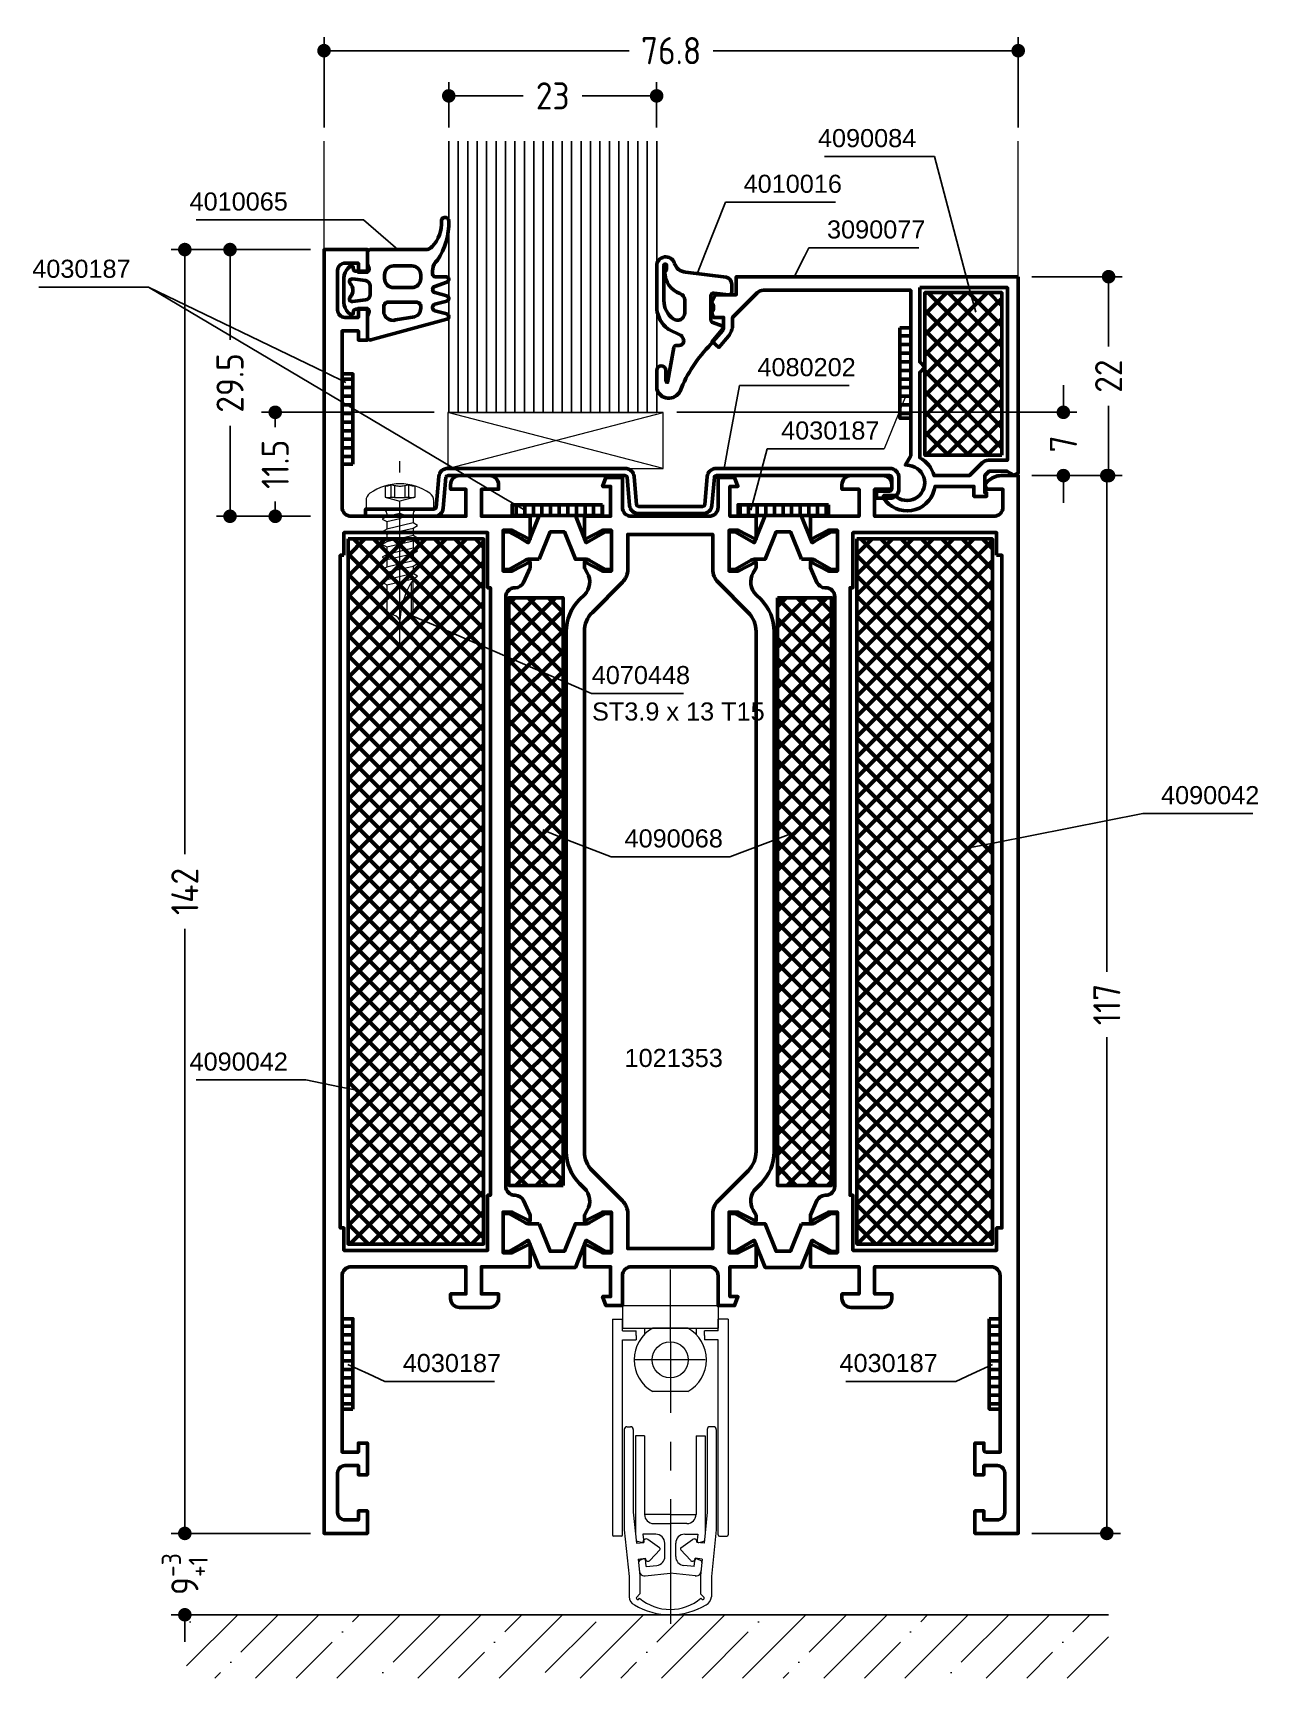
# Model space of a CAD drawing. Header units: millimetres. Extents: x 40 to 175, y 52 to 234.
import ezdxf

# ---------------------------------------------------------------- set-up
doc = ezdxf.new("R2010")
doc.units = ezdxf.units.MM
doc.linetypes.add('CENTER', pattern=[50.8, 31.75, -6.35, 6.35, -6.35])
doc.linetypes.add('HIDDEN', pattern=[9.525, 6.35, -3.175])
for name, color, linetype, lineweight in [('AM_5', 3, 'Continuous', 25), ('AM_C', 50, 'Continuous', 50), ('AM_S', 80, 'Continuous', 50), ('Cent3', 70, 'CENTER', 18), ('CHide4', 10, 'HIDDEN', 13), ('Cont2', 2, 'Continuous', 25), ('Cont3', 70, 'Continuous', 18), ('Cont4', 10, 'Continuous', 13)]:
    doc.layers.add(name, color=color, linetype=linetype, lineweight=lineweight)
doc.styles.add('HBS_DIMTEXTSTYLE', font='isocp.shx')
doc.styles.add('SWISSL', font='swissl.ttf')
doc.dimstyles.new('Konstruktionsschnitt 1-1$0', dxfattribs={"dimscale": 0, "dimtxt": 3, "dimasz": 1.5, "dimexe": 1.5, "dimexo": 1.5, "dimgap": 1.5, "dimtad": 0, "dimdsep": 46, "dimtxsty": 'HBS_DIMTEXTSTYLE', "dimblk": 'PUNKT', "dimcen": 0, "dimclrd": 3, "dimclre": 3, "dimclrt": 2, "dimadec": 1, "dimazin": 2, "dimtfac": 0.7, "dimtofl": 0, "dimtmove": 0, "dimatfit": 3, "dimfxl": 0, "dimtolj": 1, "dimtzin": 0, "dimarcsym": 0})

# ---------------------------------------------------------------- blocks, each defined once
blk = doc.blocks.new('*U21', base_point=(83.25, 183.23))
for p, q in [((84.29, 183.23), (84.29, 213.23)), ((85.34, 183.23), (85.34, 213.23)), ((86.39, 183.23), (86.39, 213.23)), ((87.43, 183.23), (87.43, 213.23)), ((88.48, 183.23), (88.48, 213.23)), ((89.52, 183.23), (89.52, 213.23)), ((90.57, 183.23), (90.57, 213.23)), ((91.61, 183.23), (91.61, 213.23)), ((92.66, 183.23), (92.66, 213.23)), ((93.7, 183.23), (93.7, 213.23)), ((94.75, 183.23), (94.75, 213.23)), ((95.79, 183.23), (95.79, 213.23)), ((96.84, 183.23), (96.84, 213.23)), ((97.89, 183.23), (97.89, 213.23)), ((98.93, 183.23), (98.93, 213.23)), ((99.98, 183.23), (99.98, 213.23)), ((101.02, 183.23), (101.02, 213.23)), ((102.07, 183.23), (102.07, 213.23)), ((103.11, 183.23), (103.11, 213.23)), ((104.16, 183.23), (104.16, 213.23)), ((105.2, 183.23), (105.2, 213.23))]:
    blk.add_line(p, q)
blk.add_lwpolyline([(83.25, 213.23), (83.25, 183.23), (106.25, 183.23), (106.25, 213.23)])
blk = doc.blocks.new('ws4070448')
at = {"layer": 'Cent3', "ltscale": 0.5}
blk.add_lwpolyline([(0, -15.02), (0, 5.29)], dxfattribs=at)
at = {"layer": 'CHide4', "ltscale": 0.3}
for p, q in [((-0.97, 1.33), (-0.97, 2.72)), ((-0.56, 1.33), (-0.56, 2.61)), ((0.56, 1.33), (0.56, 2.61)), ((0.97, 1.33), (0.97, 2.72))]:
    blk.add_line(p, q, dxfattribs=at)
for points in [[(-1.65, 2.56), (-1.65, 1.33)], [(1.65, 2.56), (1.65, 1.33)], [(-1.65, 1.33), (0, 0.89)], [(1.65, 1.33), (0, 0.89)]]:
    blk.add_lwpolyline(points, dxfattribs=at)
for centre, radius, start, end in [((-1.59, 3.84), 1.28, 267.2848, 298.8872), ((0, 5.49), 2.94, 250.6988, 289.3012), ((1.59, 3.84), 1.28, 241.1128, 272.7152), ((-1.31, 2.49), 1.21, 253.6643, 286.3357), ((0, 11.41), 10.13, 264.4948, 275.5052), ((1.31, 2.49), 1.21, 253.6643, 286.3357)]:
    blk.add_arc(centre, radius, start, end, dxfattribs=at)
at = {"layer": 'Cont4'}
blk.add_lwpolyline([(3.32, 1.75, 0.314856), (-3.32, 1.75, 0.244912), (-3.75, 0.93), (-3.75, 0), (3.75, 0), (3.75, 0.93, 0.244912), (3.32, 1.75, 0.138291)], format="xyb", dxfattribs=at)
for points in [[(-1.95, -1.1), (-1.45, -1.39), (0, -1.04), (0.5, -0.67), (0, -0.47), (-1.45, -0.81)], [(-1.95, -2.5), (-1.45, -2.79), (1.45, -2.1), (1.95, -1.81), (1.45, -1.52), (-1.45, -2.21)], [(-1.95, -3.9), (-1.45, -4.19), (1.45, -3.5), (1.95, -3.21), (1.45, -2.92), (-1.45, -3.61)], [(-1.95, -5.3), (-1.45, -5.59), (1.45, -4.9), (1.95, -4.61), (1.45, -4.32), (-1.45, -5.01)], [(-1.95, -6.7), (-1.45, -6.99), (1.45, -6.3), (1.95, -6.01), (1.45, -5.72), (-1.45, -6.41)], [(-1.45, -8.39), (1.45, -7.7), (1.95, -7.41), (1.45, -7.12), (-1.45, -7.81), (-1.95, -8.1)]]:
    blk.add_lwpolyline(points, close=True, dxfattribs=at)
for points in [[(-1.45, -0.5), (-1.45, -0.81)], [(-1.45, -1.39), (-1.45, -2.21)], [(-1.45, -1.39), (-1.45, -2.21)], [(1.45, -0.5), (1.45, -1.52)], [(-1.45, -2.79), (-1.45, -3.61)], [(1.45, -2.1), (1.45, -2.92)], [(1.45, -3.5), (1.45, -4.32)], [(-1.45, -4.19), (-1.45, -5.01)], [(1.45, -4.9), (1.45, -5.72)], [(-1.45, -5.59), (-1.45, -6.41)], [(-1.45, -6.99), (-1.45, -7.81)], [(1.45, -6.3), (1.45, -7.12)], [(-1.45, -8.38), (-1.45, -11.81), (0, -13), (1.45, -11.79), (1.45, -7.7)], [(1.24, -8.17), (1.24, -11.7), (0.03, -12.71)]]:
    blk.add_lwpolyline(points, dxfattribs=at)
for centre, radius, start, end in [((-1.95, -0.5), 0.5, 0, 90), ((1.95, -0.5), 0.5, 90, 180), ((8.74, -12.6), 8.74, 146.5114, 182.6031), ((-0.95, -12.64), 0.965, 350.682, 121.1143)]:
    blk.add_arc(centre, radius, start, end, dxfattribs=at)
blk = doc.blocks.new('PUNKT')
at = {"color": 0, "linetype": 'Continuous'}
blk.add_line((-0.5, 0), (-1, 0), dxfattribs=at)
at = {"color": 0, "linetype": 'Continuous', "const_width": 0.5}
blk.add_lwpolyline([(-0.25, 0, 1), (0.25, 0, 1)], format="xyb", close=True, dxfattribs=at)
blk = doc.blocks.new('*D26')
at = {"layer": 'AM_5', "color": 3, "lineweight": -2, "transparency": 16777216}
for p, q in [((70.59, 209.58), (55.19, 209.58)), ((56.69, 208.08), (56.69, 142.72)), ((56.69, 69.08), (56.69, 134.44)), ((70.59, 67.58), (55.19, 67.58))]:
    blk.add_line(p, q, dxfattribs=at)
at = {"layer": 'AM_5', "color": 3, "lineweight": -2, "transparency": 16777216, "xscale": 1.5, "yscale": 1.5, "zscale": 1.5}
for p, rotation in [((56.69, 209.58), 90), ((56.69, 67.58), 270)]:
    blk.add_blockref('PUNKT', p, dxfattribs=dict(at, rotation=rotation))
at = {"layer": 'AM_5', "color": 2, "transparency": 16777216, "insert": (56.69, 138.58), "char_height": 3, "attachment_point": 5, "rotation": 90, "style": 'HBS_DIMTEXTSTYLE'}
blk.add_mtext('\\A1;142', dxfattribs=at)
blk = doc.blocks.new('*D27')
at = {"layer": 'AM_5', "color": 3, "lineweight": -2, "transparency": 16777216}
for p, q in [((150.39, 184.58), (160.19, 184.58)), ((158.69, 183.08), (158.69, 129.68)), ((158.69, 69.08), (158.69, 122.48)), ((150.39, 67.58), (160.19, 67.58))]:
    blk.add_line(p, q, dxfattribs=at)
at = {"layer": 'AM_5', "color": 3, "lineweight": -2, "transparency": 16777216, "xscale": 1.5, "yscale": 1.5, "zscale": 1.5}
for p, rotation in [((158.69, 184.58), 90), ((158.69, 67.58), 270)]:
    blk.add_blockref('PUNKT', p, dxfattribs=dict(at, rotation=rotation))
at = {"layer": 'AM_5', "color": 2, "transparency": 16777216, "insert": (158.69, 126.08), "char_height": 3, "attachment_point": 5, "rotation": 90, "style": 'HBS_DIMTEXTSTYLE'}
blk.add_mtext('\\A1;117', dxfattribs=at)
blk = doc.blocks.new('*D28')
at = {"layer": 'AM_5', "color": 3, "lineweight": -2, "transparency": 16777216}
for p, q in [((153.89, 193.08), (153.89, 194.58)), ((111.11, 191.58), (155.39, 191.58)), ((150.39, 184.58), (155.39, 184.58)), ((153.89, 183.08), (153.89, 181.58))]:
    blk.add_line(p, q, dxfattribs=at)
at = {"layer": 'AM_5', "color": 3, "lineweight": -2, "transparency": 16777216, "xscale": 1.5, "yscale": 1.5, "zscale": 1.5}
for p, rotation in [((153.89, 191.58), 270), ((153.89, 184.58), 90)]:
    blk.add_blockref('PUNKT', p, dxfattribs=dict(at, rotation=rotation))
at = {"layer": 'AM_5', "color": 2, "transparency": 16777216, "insert": (153.89, 188.08), "char_height": 3, "attachment_point": 5, "rotation": 90, "style": 'HBS_DIMTEXTSTYLE'}
blk.add_mtext('\\A1;7', dxfattribs=at)
blk = doc.blocks.new('*D29')
at = {"layer": 'AM_5', "color": 3, "lineweight": -2, "transparency": 16777216}
for p, q in [((150.39, 206.58), (160.39, 206.58)), ((158.89, 205.08), (158.89, 198.86)), ((158.89, 186.08), (158.89, 192.3)), ((150.39, 184.58), (160.39, 184.58))]:
    blk.add_line(p, q, dxfattribs=at)
at = {"layer": 'AM_5', "color": 3, "lineweight": -2, "transparency": 16777216, "xscale": 1.5, "yscale": 1.5, "zscale": 1.5}
for p, rotation in [((158.89, 206.58), 90), ((158.89, 184.58), 270)]:
    blk.add_blockref('PUNKT', p, dxfattribs=dict(at, rotation=rotation))
at = {"layer": 'AM_5', "color": 2, "transparency": 16777216, "insert": (158.89, 195.58), "char_height": 3, "attachment_point": 5, "rotation": 90, "style": 'HBS_DIMTEXTSTYLE'}
blk.add_mtext('\\A1;22', dxfattribs=at)
blk = doc.blocks.new('*D30')
at = {"layer": 'AM_5', "color": 3, "lineweight": -2, "transparency": 16777216}
for p, q in [((84.28, 191.58), (65.19, 191.58)), ((66.69, 190.08), (66.69, 189.94)), ((66.69, 181.58), (66.69, 181.71)), ((70.59, 180.08), (65.19, 180.08))]:
    blk.add_line(p, q, dxfattribs=at)
at = {"layer": 'AM_5', "color": 3, "lineweight": -2, "transparency": 16777216, "xscale": 1.5, "yscale": 1.5, "zscale": 1.5}
for p, rotation in [((66.69, 191.58), 90), ((66.69, 180.08), 270)]:
    blk.add_blockref('PUNKT', p, dxfattribs=dict(at, rotation=rotation))
at = {"layer": 'AM_5', "color": 2, "transparency": 16777216, "insert": (66.69, 185.83), "char_height": 3, "attachment_point": 5, "rotation": 90, "style": 'HBS_DIMTEXTSTYLE'}
blk.add_mtext('\\A1;11.5', dxfattribs=at)
blk = doc.blocks.new('*D31')
at = {"layer": 'AM_5', "color": 3, "lineweight": -2, "transparency": 16777216}
for p, q in [((70.59, 209.58), (60.19, 209.58)), ((61.69, 208.08), (61.69, 199.58)), ((61.69, 181.58), (61.69, 190.07)), ((70.59, 180.08), (60.19, 180.08))]:
    blk.add_line(p, q, dxfattribs=at)
at = {"layer": 'AM_5', "color": 3, "lineweight": -2, "transparency": 16777216, "xscale": 1.5, "yscale": 1.5, "zscale": 1.5}
for p, rotation in [((61.69, 209.58), 90), ((61.69, 180.08), 270)]:
    blk.add_blockref('PUNKT', p, dxfattribs=dict(at, rotation=rotation))
at = {"layer": 'AM_5', "color": 2, "transparency": 16777216, "insert": (61.69, 194.83), "char_height": 3, "attachment_point": 5, "rotation": 90, "style": 'HBS_DIMTEXTSTYLE'}
blk.add_mtext('\\A1;29.5', dxfattribs=at)
blk = doc.blocks.new('*D32')
at = {"layer": 'AM_5', "color": 3, "lineweight": -2, "transparency": 16777216}
for p, q in [((85.89, 223.08), (85.89, 228.08)), ((108.89, 223.08), (108.89, 228.08)), ((87.39, 226.58), (94.14, 226.58)), ((107.39, 226.58), (100.64, 226.58))]:
    blk.add_line(p, q, dxfattribs=at)
at = {"layer": 'AM_5', "color": 3, "lineweight": -2, "transparency": 16777216, "xscale": 1.5, "yscale": 1.5, "zscale": 1.5, "rotation": 180}
blk.add_blockref('PUNKT', (85.89, 226.58), dxfattribs=at)
at = {"layer": 'AM_5', "color": 3, "lineweight": -2, "transparency": 16777216, "xscale": 1.5, "yscale": 1.5, "zscale": 1.5}
blk.add_blockref('PUNKT', (108.89, 226.58), dxfattribs=at)
at = {"layer": 'AM_5', "color": 2, "transparency": 16777216, "insert": (97.39, 226.58), "char_height": 3, "attachment_point": 5, "style": 'HBS_DIMTEXTSTYLE'}
blk.add_mtext('\\A1;23', dxfattribs=at)
blk = doc.blocks.new('*D33')
at = {"layer": 'AM_5', "color": 3, "lineweight": -2, "transparency": 16777216}
for p, q in [((72.09, 223.08), (72.09, 233.08)), ((148.89, 223.08), (148.89, 233.08)), ((73.59, 231.58), (105.84, 231.58)), ((147.39, 231.58), (115.14, 231.58))]:
    blk.add_line(p, q, dxfattribs=at)
at = {"layer": 'AM_5', "color": 3, "lineweight": -2, "transparency": 16777216, "xscale": 1.5, "yscale": 1.5, "zscale": 1.5, "rotation": 180}
blk.add_blockref('PUNKT', (72.09, 231.58), dxfattribs=at)
at = {"layer": 'AM_5', "color": 3, "lineweight": -2, "transparency": 16777216, "xscale": 1.5, "yscale": 1.5, "zscale": 1.5}
blk.add_blockref('PUNKT', (148.89, 231.58), dxfattribs=at)
at = {"layer": 'AM_5', "color": 2, "transparency": 16777216, "insert": (110.49, 231.58), "char_height": 3, "attachment_point": 5, "style": 'HBS_DIMTEXTSTYLE'}
blk.add_mtext('\\A1;76.8', dxfattribs=at)
blk = doc.blocks.new('*S223')
at = {"layer": 'AM_5', "color": 3}
for p, q in [((125.74, 209.78), (125.24, 208.81)), ((137.89, 209.78), (125.74, 209.78))]:
    blk.add_line(p, q, dxfattribs=at)
at = {"layer": 'AM_5', "color": 3, "linetype": 'Continuous'}
blk.add_line((125.24, 208.81), (124.11, 206.58), dxfattribs=at)
at = {"layer": 'AM_5', "color": 2, "insert": (127.74, 210.78), "char_height": 2, "attachment_point": 7, "style": 'SWISSL'}
blk.add_mtext('3090077', dxfattribs=at)
blk = doc.blocks.new('*S224')
at = {"layer": 'AM_5', "color": 3}
for p, q in [((116.51, 214.83), (114.31, 209.24)), ((128.67, 214.83), (116.51, 214.83))]:
    blk.add_line(p, q, dxfattribs=at)
at = {"layer": 'AM_5', "color": 3, "linetype": 'Continuous'}
blk.add_line((114.31, 209.24), (113.39, 206.91), dxfattribs=at)
at = {"layer": 'AM_5', "color": 2, "insert": (118.51, 215.83), "char_height": 2, "attachment_point": 7, "style": 'SWISSL'}
blk.add_mtext('4010016', dxfattribs=at)
blk = doc.blocks.new('*S225')
at = {"layer": 'AM_5', "color": 3}
for p, q in [((127.45, 219.88), (139.61, 219.88)), ((139.61, 219.88), (143.55, 205.06))]:
    blk.add_line(p, q, dxfattribs=at)
at = {"layer": 'AM_5', "color": 3, "linetype": 'Continuous'}
blk.add_line((143.55, 205.06), (144.19, 202.65), dxfattribs=at)
at = {"layer": 'AM_5', "color": 2, "insert": (137.61, 220.88), "char_height": 2, "attachment_point": 9, "style": 'SWISSL'}
blk.add_mtext('4090084', dxfattribs=at)
blk = doc.blocks.new('*S226')
at = {"layer": 'AM_5', "color": 3}
for p, q in [((57.96, 212.87), (76.44, 212.87)), ((76.44, 212.87), (78.36, 211.21))]:
    blk.add_line(p, q, dxfattribs=at)
at = {"layer": 'AM_5', "color": 3, "linetype": 'Continuous'}
blk.add_line((78.36, 211.21), (80.25, 209.58), dxfattribs=at)
at = {"layer": 'AM_5', "color": 2, "insert": (68.09, 213.87), "char_height": 2, "attachment_point": 9, "style": 'SWISSL'}
blk.add_mtext('4010065', dxfattribs=at)
blk = doc.blocks.new('*S227')
at = {"layer": 'AM_5', "color": 3}
for p, q in [((40.54, 205.43), (52.69, 205.43)), ((52.69, 205.43), (72.27, 195.98)), ((52.69, 205.43), (91.96, 182.13))]:
    blk.add_line(p, q, dxfattribs=at)
at = {"layer": 'AM_5', "color": 3, "linetype": 'Continuous'}
for p, q in [((72.27, 195.98), (74.52, 194.89)), ((91.96, 182.13), (94.11, 180.85))]:
    blk.add_line(p, q, dxfattribs=at)
at = {"layer": 'AM_5', "color": 2, "insert": (50.69, 206.43), "char_height": 2, "attachment_point": 9, "style": 'SWISSL'}
blk.add_mtext('4030187', dxfattribs=at)
blk = doc.blocks.new('*S228')
at = {"layer": 'AM_5', "color": 3}
for p, q in [((118.04, 194.55), (116.81, 187.84)), ((130.18, 194.55), (118.04, 194.55))]:
    blk.add_line(p, q, dxfattribs=at)
at = {"layer": 'AM_5', "color": 3, "linetype": 'Continuous'}
blk.add_line((116.81, 187.84), (116.36, 185.38), dxfattribs=at)
at = {"layer": 'AM_5', "color": 2, "insert": (120.04, 195.55), "char_height": 2, "attachment_point": 7, "style": 'SWISSL'}
blk.add_mtext('4080202', dxfattribs=at)
blk = doc.blocks.new('*S229')
at = {"layer": 'AM_5', "color": 3, "linetype": 'Continuous'}
blk.add_line((77, 85.22), (74.73, 86.25), dxfattribs=at)
at = {"layer": 'AM_5', "color": 3}
for p, q in [((78.8, 84.4), (77, 85.22)), ((90.95, 84.4), (78.8, 84.4))]:
    blk.add_line(p, q, dxfattribs=at)
at = {"layer": 'AM_5', "color": 2, "insert": (80.8, 85.4), "char_height": 2, "attachment_point": 7, "style": 'SWISSL'}
blk.add_mtext('4030187', dxfattribs=at)
blk = doc.blocks.new('*S230')
at = {"layer": 'AM_5', "color": 3, "linetype": 'Continuous'}
blk.add_line((143.79, 85.22), (146.06, 86.25), dxfattribs=at)
at = {"layer": 'AM_5', "color": 3}
for p, q in [((129.83, 84.4), (141.99, 84.4)), ((141.99, 84.4), (143.79, 85.22))]:
    blk.add_line(p, q, dxfattribs=at)
at = {"layer": 'AM_5', "color": 2, "insert": (139.99, 85.4), "char_height": 2, "attachment_point": 9, "style": 'SWISSL'}
blk.add_mtext('4030187', dxfattribs=at)
blk = doc.blocks.new('*S231')
at = {"layer": 'AM_5', "color": 3, "linetype": 'Continuous'}
blk.add_line((84.19, 168.06), (81.9, 169.05), dxfattribs=at)
at = {"layer": 'AM_5', "color": 3}
for p, q in [((101.67, 160.49), (84.19, 168.06)), ((111.85, 160.49), (101.67, 160.49))]:
    blk.add_line(p, q, dxfattribs=at)
at = {"layer": 'AM_5', "color": 2, "insert": (101.71, 161.49), "char_height": 2, "attachment_point": 7, "style": 'SWISSL'}
blk.add_mtext('4070448', dxfattribs=at)
blk = doc.blocks.new('ZAHL links')
at = {"layer": 'AM_5', "color": 2, "style": 'SWISSL'}
blk.add_attdef('XXX', (1.85, -2.5), '', height=1.5, dxfattribs=at)
blk = doc.blocks.new('*S232')
at = {"layer": 'AM_5', "color": 3}
for p, q in [((162.69, 147.21), (146.3, 143.96)), ((174.83, 147.21), (162.69, 147.21))]:
    blk.add_line(p, q, dxfattribs=at)
at = {"layer": 'AM_5', "color": 3, "linetype": 'Continuous'}
blk.add_line((146.3, 143.96), (143.85, 143.48), dxfattribs=at)
at = {"layer": 'AM_5', "color": 2, "insert": (164.69, 148.21), "char_height": 2, "attachment_point": 7, "style": 'SWISSL'}
blk.add_mtext('4090042', dxfattribs=at)
blk = doc.blocks.new('*S233')
at = {"layer": 'AM_5', "color": 3}
for p, q in [((57.96, 117.74), (70.09, 117.74)), ((70.09, 117.74), (73.82, 116.99))]:
    blk.add_line(p, q, dxfattribs=at)
at = {"layer": 'AM_5', "color": 3, "linetype": 'Continuous'}
blk.add_line((73.82, 116.99), (76.27, 116.49), dxfattribs=at)
at = {"layer": 'AM_5', "color": 2, "insert": (68.09, 118.74), "char_height": 2, "attachment_point": 9, "style": 'SWISSL'}
blk.add_mtext('4090042', dxfattribs=at)
blk = doc.blocks.new('*D48')
at = {"layer": 'AM_5', "color": 3, "lineweight": -2, "transparency": 16777216}
for p, q in [((56.69, 69.08), (56.69, 70.58)), ((70.59, 67.58), (55.19, 67.58)), ((70.59, 58.58), (55.19, 58.58)), ((56.69, 57.08), (56.69, 55.58))]:
    blk.add_line(p, q, dxfattribs=at)
at = {"layer": 'AM_5', "color": 3, "lineweight": -2, "transparency": 16777216, "xscale": 1.5, "yscale": 1.5, "zscale": 1.5}
for p, rotation in [((56.69, 67.58), 270), ((56.69, 58.58), 90)]:
    blk.add_blockref('PUNKT', p, dxfattribs=dict(at, rotation=rotation))
at = {"layer": 'AM_5', "color": 2, "transparency": 16777216, "insert": (56.69, 63.08), "char_height": 3, "attachment_point": 5, "rotation": 90, "style": 'HBS_DIMTEXTSTYLE'}
blk.add_mtext('\\A1;9{}{\\H0.71x;\\C2;\\S-3^ +1;}', dxfattribs=at)
blk = doc.blocks.new('WI3090077')
for points in [[(0, 22), (0, 0.3), (-0.45, 0.04), (-1.25, 0.5), (-3.2, 0.5), (-3.7, 0), (-3.7, -1.9), (-3.5, -1.9), (-3.5, -2.3), (-4.9, -2.3), (-4.9, -1.2), (-9.2, -1.2), (-9.3, -1.57, -0.652679), (-14.9, -2.49), (-14.9, -2.2), (-13.66, -2.2, 1.382111), (-12.04, 1.13), (-12.48, 1.19), (-11.9, 2.2), (-11.9, 20.5), (-28.19, 20.5, 0.198912), (-28.89, 20.21), (-31.6, 17.5), (-31.6, 16.71, -0.176327), (-32.07, 15.43), (-33.12, 14.18), (-33.88, 14.82), (-32.6, 16.35), (-32.6, 17.5), (-33.7, 17.5), (-33.93, 17.99, 0.339409), (-33.9, 19.21), (-33.5, 20), (-31.2, 20), (-31.2, 22), (0, 22)], [(-10.9, 20.8), (-10.9, 12.58), (-10.32, 12), (-10.9, 11.42), (-10.9, 1.97, -0.213458), (-9.31, 0), (-5.4, 0), (-3.99, 1.41, -0.198912), (-3.28, 1.7), (-1.2, 1.7), (-1.2, 20.8), (-10.9, 20.8)]]:
    blk.add_lwpolyline(points, format="xyb", close=True)
blk = doc.blocks.new('WI1021353')
for points in [[(22.8, 106.8), (22.8, 107.45), (20.8, 106.45), (19.8, 106.45), (19.8, 110.95), (20.8, 110.95), (22.8, 109.95), (22.8, 112.5), (17.4, 112.5), (17.4, 115.5), (19.3, 115.5), (19.3, 116, 0.414214), (18.3, 117), (15, 117, 0.414214), (14, 116), (14, 115.5), (15.7, 115.5), (15.7, 112.5), (3, 112.5, -0.414214), (2, 113.5), (2, 133), (3.8, 133), (3.8, 132), (4.8, 132), (4.8, 135.5), (3.8, 135.5), (3.8, 134.5), (2.3, 134.5, -0.414214), (1.5, 135.3), (1.5, 139.7, -0.414214), (2.3, 140.5), (3.8, 140.5), (3.8, 139.5), (4.8, 139.5), (4.8, 142), (0, 142), (0, 0), (4.8, 0), (4.8, 2.5), (3.8, 2.5), (3.8, 1.5), (2.3, 1.5, -0.414214), (1.5, 2.3), (1.5, 6.7, -0.414214), (2.3, 7.5), (3.8, 7.5), (3.8, 6.5), (4.8, 6.5), (4.8, 10), (3.8, 10), (3.8, 9), (2, 9), (2, 28.5, -0.414214), (3, 29.5), (15.7, 29.5), (15.7, 26.5), (14, 26.5), (14, 26, 0.414214), (15, 25), (18.3, 25, 0.414214), (19.3, 26), (19.3, 26.5), (17.4, 26.5), (17.4, 29.5), (22.8, 29.5), (22.8, 32.05), (20.8, 31.05), (19.8, 31.05), (19.8, 35.55), (20.8, 35.55), (22.8, 34.55), (22.8, 35.2), (22.07, 36.81, 0.294108), (21.16, 37.4), (21.1, 37.4, -0.414214), (20.1, 38.4), (20.1, 103.6, -0.414214), (21.1, 104.6), (21.16, 104.6, 0.294108), (22.07, 105.19), (22.8, 106.8)], [(34, 112.5), (42.6, 112.5, 0.414214), (43.6, 113.5), (43.6, 116.8), (45.42, 116.8), (45.79, 115.8), (44.9, 115.8), (44.9, 112.5), (47.8, 112.5), (47.8, 109.95), (45.8, 110.95), (44.8, 110.95), (44.8, 106.45), (45.8, 106.45), (47.8, 107.45), (47.8, 106.8), (47.48, 106.25, 0.339454), (47.8, 103.83), (48.34, 103.29, -0.198912), (49.8, 99.76), (49.8, 42.24, -0.198912), (48.34, 38.71), (47.8, 38.17, 0.339454), (47.48, 35.75), (47.8, 35.2), (47.8, 34.55), (45.8, 35.55), (44.8, 35.55), (44.8, 31.05), (45.8, 31.05), (47.8, 32.05), (47.8, 29.5), (44.9, 29.5), (44.9, 26.2), (45.79, 26.2), (45.42, 25.2), (43.6, 25.2), (43.6, 28.5, 0.414214), (42.6, 29.5), (34, 29.5, 0.414214), (33, 28.5), (33, 25.2), (31.18, 25.2), (30.81, 26.2), (31.7, 26.2), (31.7, 29.5), (28.8, 29.5), (28.8, 32.05), (30.8, 31.05), (31.8, 31.05), (31.8, 35.55), (30.8, 35.55), (28.8, 34.55), (28.8, 35.2), (29.12, 35.75, 0.339454), (28.8, 38.17), (28.26, 38.71, -0.198912), (26.8, 42.24), (26.8, 99.76, -0.198912), (28.26, 103.29), (28.8, 103.83, 0.339454), (29.12, 106.25), (28.8, 106.8), (28.8, 107.45), (30.8, 106.45), (31.8, 106.45), (31.8, 110.95), (30.8, 110.95), (28.8, 109.95), (28.8, 112.5), (31.7, 112.5), (31.7, 115.8), (30.81, 115.8), (31.18, 116.8), (33, 116.8), (33, 113.5, 0.414214)], [(73.2, 9), (74.8, 9), (74.8, 28.5, 0.414214), (73.8, 29.5), (60.9, 29.5), (60.9, 26.5), (62.8, 26.5), (62.8, 26, -0.414214), (61.8, 25), (58.3, 25, -0.414214), (57.3, 26), (57.3, 26.5), (59.2, 26.5), (59.2, 29.5), (53.8, 29.5), (53.8, 32.05), (55.8, 31.05), (56.8, 31.05), (56.8, 35.55), (55.8, 35.55), (53.8, 34.55), (53.8, 35.2), (54.53, 36.81, -0.294108), (55.44, 37.4), (55.5, 37.4, 0.414214), (56.5, 38.4), (56.5, 103.6, 0.414214), (55.5, 104.6), (55.44, 104.6, -0.294108), (54.53, 105.19), (53.8, 106.8), (53.8, 107.45), (55.8, 106.45), (56.8, 106.45), (56.8, 110.95), (55.8, 110.95), (53.8, 109.95), (53.8, 112.5), (59.2, 112.5), (59.2, 115.5), (57.3, 115.5), (57.3, 116, -0.414214), (58.3, 117), (61.8, 117, -0.414214), (62.8, 116), (62.8, 115.5), (60.9, 115.5), (60.9, 112.5), (74.1, 112.5, 0.414214), (75.1, 113.5), (75.1, 115.5), (73.3, 115.5), (73.09, 116.01), (73.49, 116.41, -0.198912), (74.9, 117), (76.8, 117), (76.8, 0), (72, 0), (72, 2.5), (73, 2.5), (73, 1.5), (74.5, 1.5, 0.414214), (75.3, 2.3), (75.3, 6.7, 0.414214), (74.5, 7.5), (73, 7.5), (73, 6.5), (72, 6.5), (72, 10), (73, 10), (73, 9.2, 0.414214), (73.2, 9)], [(23.79, 107.75), (22.67, 107.75, 0.131652), (22.27, 107.64), (20.46, 106.6), (19.8, 106.6), (19.8, 110.8), (20.46, 110.8), (21.8, 110.03), (22.29, 109.74), (22.59, 109.57), (23.8, 112.58), (27.8, 112.58), (29.01, 109.57), (31.14, 110.8), (31.8, 110.8), (31.8, 106.6), (31.14, 106.6), (29.33, 107.64, 0.131652), (28.93, 107.75), (27.81, 107.75), (26.59, 110.78), (25.01, 110.78)], [(52.81, 107.75), (53.93, 107.75, -0.131652), (54.33, 107.64), (56.14, 106.6), (56.8, 106.6), (56.8, 110.8), (56.14, 110.8), (54.8, 110.03), (54.31, 109.74), (54.01, 109.57), (52.8, 112.58), (48.8, 112.58), (47.59, 109.57), (45.46, 110.8), (44.8, 110.8), (44.8, 106.6), (45.46, 106.6), (47.27, 107.64, -0.131652), (47.67, 107.75), (48.79, 107.75), (50.01, 110.78), (51.59, 110.78)], [(28.8, 42.24, 0.198912), (29.68, 40.12), (33.01, 36.79, -0.198912), (33.6, 35.37), (33.6, 31.5), (43, 31.5), (43, 35.37, -0.198912), (43.59, 36.79), (46.92, 40.12, 0.198912), (47.8, 42.24), (47.8, 99.76, 0.198912), (46.92, 101.88), (43.59, 105.21, -0.198912), (43, 106.63), (43, 110.5), (33.6, 110.5), (33.6, 106.63, -0.198912), (33.01, 105.21), (29.68, 101.88, 0.198912), (28.8, 99.76)], [(23.79, 34.25), (22.67, 34.25, -0.131652), (22.27, 34.36), (20.46, 35.4), (19.8, 35.4), (19.8, 31.2), (20.46, 31.2), (21.8, 31.97), (22.29, 32.26), (22.59, 32.43), (23.8, 29.42), (27.8, 29.42), (29.01, 32.43), (31.14, 31.2), (31.8, 31.2), (31.8, 35.4), (31.14, 35.4), (29.33, 34.36, -0.131652), (28.93, 34.25), (27.81, 34.25), (26.59, 31.22), (25.01, 31.22)], [(52.81, 34.25), (53.93, 34.25, 0.131652), (54.33, 34.36), (56.14, 35.4), (56.8, 35.4), (56.8, 31.2), (56.14, 31.2), (54.8, 31.97), (54.31, 32.26), (54.01, 32.43), (52.8, 29.42), (48.8, 29.42), (47.59, 32.43), (45.46, 31.2), (44.8, 31.2), (44.8, 35.4), (45.46, 35.4), (47.27, 34.36, 0.131652), (47.67, 34.25), (48.79, 34.25), (50.01, 31.22), (51.59, 31.22)]]:
    blk.add_lwpolyline(points, format="xyb", close=True)
for points in [[(2.2, 108.2), (1.8, 108.2), (1.8, 33.8), (2.2, 33.8), (2.2, 31.3), (18.1, 31.3), (18.1, 37.4), (18.4, 37.4), (18.4, 104.6), (18.1, 104.6), (18.1, 110.7), (2.2, 110.7), (2.2, 108.2)], [(74.4, 108.2), (75, 108.2), (75, 33.8), (74.4, 33.8), (74.4, 31.3), (58.5, 31.3), (58.5, 37.4), (58.2, 37.4), (58.2, 104.6), (58.5, 104.6), (58.5, 110.7), (74.4, 110.7), (74.4, 108.2)]]:
    blk.add_lwpolyline(points, close=True)
blk = doc.blocks.new('WI4010016')
for points in [[(1.19, 1.96, -0.346133), (1.8, 1.18), (1.8, 0.3, -0.449698), (1.46, 0), (-0.16, 0.2, 0.449698), (-0.5, -0.1), (-0.5, -2.79, 0.315299), (-0.3, -3.07), (0.7, -3.44, -0.548619), (0.81, -3.93), (-0.5, -5.46, 0.104737), (-3.91, -10.66, -0.684728), (-6.5, -10.42), (-6.5, -8.36, -1), (-5.5, -8.36), (-5.5, -9.42, 0.287601), (-5.34, -9.69, 0.156883), (-5.25, -9.53), (-4.59, -5.82, -0.041381), (-4.57, -5.74), (-4.52, -5.69, -0.200274), (-4.31, -5.6), (-4, -5.6, 0.57735), (-3.57, -4.85), (-3.72, -4.58, 0.149451), (-3.85, -4.46), (-5.14, -3.83, -0.069927), (-5.25, -3.76), (-5.51, -3.53, -0.212557), (-6.5, -1.3), (-6.5, 3.2, -0.852431), (-4.55, 3.51, 0.291336), (-3.3, 2.49), (1.19, 1.96)], [(-3.4, -2, -0.612992), (-4.67, -2.65, -0.239931), (-5.7, -0.63), (-5.7, 3.25, -1), (-5.4, 3.25), (-5.4, 2.88, -0.317837), (-5.6, 2.6), (-5.6, 2.51, 0.317975), (-3.93, 0.15, -0.317975), (-3.4, -0.6), (-3.4, -2)]]:
    blk.add_lwpolyline(points, format="xyb", close=True)
blk = doc.blocks.new('WI4010065')
for points in [[(0.3, 0, 0.414214), (0, -0.3), (0, -1.62), (0.19, -2.13, -0.520567), (0, -2.4), (-1.33, -2.4, -0.36397), (-1.53, -2.23), (-1.58, -1.97, 0.594937), (-1.91, -1.85), (-2.12, -2.05, 0.208), (-2.6, -3.15), (-2.6, -5.85, 0.208), (-2.12, -6.95), (-1.91, -7.15, 0.594937), (-1.58, -7.03), (-1.53, -6.77, -0.36397), (-1.33, -6.6), (0, -6.6, -0.520567), (0.19, -6.87), (0, -7.38), (0, -9.7, 0.505497), (0.39, -9.99), (8.79, -7.69, 0.751737), (8.78, -7.11), (7.47, -6.76, -0.767327), (7.47, -6.04), (8.78, -5.69, 0.767327), (8.78, -5.11), (7.46, -4.76, -0.767327), (7.46, -4.08), (8.78, -3.59, 0.876976), (8.7, -3), (7.5, -3, -0.414214), (7.2, -2.7), (7.2, -2.48, -0.051818), (7.23, -2.17, -0.225446), (7.75, -1.18, 0.150709), (9, 3.17, 1.016945), (8.2, 3.15, -0.195341), (7.16, 0.33, -0.211259), (6.42, 0)], [(4.9, -1.8, -0.414214), (5.9, -2.8), (5.9, -3.2, -0.414214), (4.9, -4.2), (2.9, -4.2, -0.414214), (1.9, -3.2), (1.9, -2.8, -0.414214), (2.9, -1.8)], [(0.3, -4.98), (0.3, -4.02, 0.378866), (-0.23, -3.43), (-1.66, -3.25, 0.717695), (-1.91, -3.76, -0.421053), (-1.91, -5.24, 0.717695), (-1.66, -5.75), (-0.23, -5.57, 0.378866)], [(5.4, -5.8, -0.414214), (5.9, -6.3), (5.9, -6.49, -0.328465), (5.2, -7.44), (3.1, -7.78, -0.505497), (1.8, -6.83), (1.8, -6.3, -0.414214), (2.3, -5.8)]]:
    blk.add_lwpolyline(points, format="xyb", close=True)
blk = doc.blocks.new('WI4080202')
blk.add_lwpolyline([(-48.32, -0.18), (-48.61, -3.59, -0.388879), (-49.61, -4.5), (-57.2, -4.5), (-57.2, -3.7), (-49.61, -3.7, 0.388879), (-49.41, -3.52), (-49.11, -0.11, -0.388879), (-48.12, 0.8), (-28.48, 0.8, -0.388879), (-27.49, -0.11), (-27.22, -3.22, 0.388879), (-27.02, -3.4), (-19.88, -3.4, 0.388879), (-19.68, -3.22), (-19.41, -0.11, -0.388879), (-18.42, 0.8), (0.8, 0.8, -0.414214), (1.8, -0.2), (1.8, -1.5, -0.414214), (0.8, -2.5), (-0.7, -2.5), (-0.7, -1.7), (0.8, -1.7, 0.414214), (1, -1.5), (1, -0.2, 0.414214), (0.8, 0), (-18.42, 0, 0.388879), (-18.62, -0.18), (-18.89, -3.29, -0.388879), (-19.88, -4.2), (-27.02, -4.2, -0.388879), (-28.01, -3.29), (-28.28, -0.18, 0.388879), (-28.48, 0), (-48.12, 0, 0.388879), (-48.32, -0.18)], format="xyb", close=True)
blk = doc.blocks.new('WI4030187')
h = blk.add_hatch()
h.set_pattern_fill('LINE', color=256, scale=0.3, angle=90)
h.paths.add_polyline_path([(5, 0), (5, 1.2), (-5, 1.2), (-5, 0)])
blk.add_lwpolyline([(5, 1.2), (5, 0), (-5, 0), (-5, 1.2), (5, 1.2)], close=True)
blk = doc.blocks.new('WI4090084')
h = blk.add_hatch()
h.set_pattern_fill('ANSI37', color=256, scale=0.5)
h.set_pattern_definition([(45, (-18.55, -9.35), (-1.12253, 1.12253), []), (135, (-18.55, -9.35), (-1.12253, -1.12253), [])])
h.paths.add_polyline_path([(-0.55, -0.85), (-18.55, -0.85), (-18.55, -9.35), (-0.55, -9.35)])
blk.add_lwpolyline([(-0.55, -0.85), (-0.55, -9.35), (-18.55, -9.35), (-18.55, -0.85), (-0.55, -0.85)], close=True)
blk = doc.blocks.new('WI4090042')
h = blk.add_hatch()
h.set_pattern_fill('ANSI37', color=256, scale=0.5, style=0)
h.set_pattern_definition([(45, (0.7, -7.5), (-1.122532, 1.122532), []), (135, (0.7, -7.5), (-1.122532, -1.122532), [])])
h.paths.add_polyline_path([(78.7, -7.5), (78.7, 7.5), (0.7, 7.5), (0.7, -7.5)])
blk.add_lwpolyline([(78.7, 7.5), (78.7, -7.5), (0.7, -7.5), (0.7, 7.5), (78.7, 7.5)], close=True)
blk = doc.blocks.new('WI4090068')
h = blk.add_hatch()
h.set_pattern_fill('ANSI37', color=256, scale=0.5, style=0)
h.set_pattern_definition([(45, (-32.5, 0.35), (-1.122532, 1.122532), []), (135, (-32.5, 0.35), (-1.122532, -1.122532), [])])
h.paths.add_polyline_path([(32.5, 0.35), (32.5, 6.35), (-32.5, 6.35), (-32.5, 0.35)])
blk.add_lwpolyline([(-32.5, 0.35), (-32.5, 6.35), (32.5, 6.35), (32.5, 0.35), (-32.5, 0.35)], close=True)

msp = doc.modelspace()

# ---------------------------------------------------------------- hatches: boundary and pattern name
at = {"layer": 'Cont3'}
h = msp.add_hatch(dxfattribs=at)
h.set_pattern_fill('ANSI35', color=256)
h.set_pattern_definition([(45, (-168.351, -1.686), (-4.49013, 4.49013), []), (45, (-163.8607, -1.686), (-4.49013, 4.49013), [7.9375, -1.5875, 0, -1.5875])])
h.paths.add_polyline_path([(158.894, 58.577), (56.894, 58.577), (56.894, 51.577), (158.894, 51.577)])

# ---------------------------------------------------------------- linework, layer by layer
at = {"layer": 'AM_5', "color": 3}
for p, q in [((121.127, 187.542), (119.291, 180.749)), ((134.065, 187.542), (121.127, 187.542))]:
    msp.add_line(p, q, dxfattribs=at)
at = {"layer": 'AM_5', "color": 3, "linetype": 'Continuous'}
msp.add_line((98.59, 144.438), (96.289, 145.413), dxfattribs=at)
at = {"layer": 'AM_5', "color": 3}
msp.add_lwpolyline([(124.496, 145.26), (116.986, 142.425), (103.84, 142.425), (98.59, 144.438)], dxfattribs=at)
at = {"layer": 'Cent3', "ltscale": 0.5}
msp.add_line((110.394, 96.777), (110.428, 57.577), dxfattribs=at)
at = {"layer": 'Cont2'}
msp.add_line((56.894, 58.577), (158.894, 58.577), dxfattribs=at)
at = {"layer": 'Cont3'}
for p, q in [((72.094, 209.577), (72.094, 221.577)), ((148.894, 206.577), (148.894, 221.577)), ((136.426, 193.326), (134.065, 187.542))]:
    msp.add_line(p, q, dxfattribs=at)
msp.add_lwpolyline([(85.777, 185.377), (109.61, 185.377), (109.61, 191.577), (85.777, 191.577), (85.777, 185.377)], dxfattribs=at)
at = {"layer": 'Cont4'}
for p, q in [((103.994, 91.277), (103.994, 67.427)), ((103.994, 91.277), (105.094, 91.277)), ((105.094, 92.777), (105.094, 90.277)), ((105.094, 92.777), (115.694, 92.777)), ((105.106, 89.977), (105.106, 91.277)), ((115.682, 89.977), (115.682, 91.277)), ((116.794, 91.277), (115.682, 91.277)), ((115.694, 92.777), (115.694, 90.277)), ((116.794, 91.277), (116.794, 67.427)), ((105.094, 90.277), (115.694, 90.277)), ((105.106, 89.977), (106.606, 89.977)), ((106.606, 89.477), (106.606, 89.977)), ((106.606, 89.477), (106.606, 88.977)), ((107.541, 90.277), (107.541, 89.581)), ((112.33, 90.277), (108.457, 90.277)), ((113.244, 90.277), (113.244, 89.583)), ((114.182, 89.477), (114.182, 89.977)), ((115.682, 89.977), (114.182, 89.977)), ((114.182, 89.477), (114.182, 88.977)), ((105.106, 88.977), (106.606, 88.977)), ((105.106, 67.427), (105.106, 88.977)), ((115.682, 88.977), (114.182, 88.977)), ((115.682, 67.427), (115.682, 88.977)), ((114.271, 86.777), (106.51, 86.777)), ((112.33, 83.277), (108.457, 83.277)), ((105.306, 79.074), (105.306, 67.977)), ((105.606, 79.374), (106.006, 79.374)), ((106.306, 79.074), (106.306, 69.948)), ((106.544, 78.374), (106.544, 73.611)), ((107.542, 78.374), (106.544, 78.374)), ((106.544, 78.374), (106.544, 67.674)), ((107.542, 78.374), (107.544, 69.674)), ((113.244, 78.374), (114.244, 78.374)), ((113.244, 78.374), (113.244, 69.674)), ((114.244, 78.374), (114.244, 73.611)), ((114.244, 78.374), (114.244, 67.674)), ((114.482, 79.074), (114.482, 69.948)), ((115.182, 79.374), (114.782, 79.374)), ((115.482, 79.074), (115.482, 67.977)), ((106.306, 69.948), (106.66, 66.488)), ((110.388, 69.674), (107.544, 69.674)), ((110.4, 69.674), (113.244, 69.674)), ((114.482, 69.948), (114.128, 66.488)), ((105.306, 67.977), (105.847, 62.812)), ((107.351, 67.485), (107.453, 66.569)), ((108.794, 67.485), (107.351, 67.485)), ((108.544, 68.674), (110.418, 68.674)), ((112.244, 68.674), (110.37, 68.674)), ((111.994, 67.485), (113.437, 67.485)), ((113.437, 67.485), (113.335, 66.569)), ((115.482, 67.977), (114.941, 62.812)), ((104.956, 67.277), (104.144, 67.277)), ((106.66, 66.488), (107.453, 66.569)), ((107.221, 66.568), (106.771, 66.676)), ((109.206, 66), (107.917, 66.914)), ((109.231, 65.777), (108.171, 64.605)), ((109.794, 65.029), (109.794, 66.485)), ((110.994, 65.029), (110.994, 66.485)), ((111.557, 65.777), (112.617, 64.605)), ((111.582, 66), (112.871, 66.914)), ((114.128, 66.488), (113.335, 66.569)), ((113.567, 66.568), (114.016, 66.676)), ((115.832, 67.277), (116.644, 67.277)), ((106.851, 64.748), (107.643, 64.841)), ((106.851, 64.748), (107.047, 62.874)), ((106.891, 64.371), (107.001, 63.322)), ((107.418, 64.774), (107.002, 64.571)), ((107.744, 63.907), (107.643, 64.841)), ((107.65, 64.774), (107.643, 64.841)), ((107.744, 63.907), (108.903, 64.034)), ((113.044, 63.907), (111.885, 64.034)), ((113.044, 63.907), (113.145, 64.841)), ((113.138, 64.774), (113.145, 64.841)), ((113.937, 64.748), (113.145, 64.841)), ((113.37, 64.774), (113.785, 64.571)), ((113.937, 64.748), (113.741, 62.874)), ((113.897, 64.371), (113.786, 63.322)), ((105.847, 62.827), (105.847, 60.577)), ((107.047, 62.986), (107.047, 60.894)), ((107.612, 62.886), (110.394, 63.192)), ((113.176, 62.886), (110.394, 63.192)), ((113.741, 62.986), (113.741, 60.894)), ((114.941, 62.827), (114.941, 60.577)), ((106.658, 60.505), (107.047, 60.894)), ((106.875, 60.288), (106.997, 60.41)), ((114.13, 60.505), (113.741, 60.894)), ((113.912, 60.288), (113.791, 60.41))]:
    msp.add_line(p, q, dxfattribs=at)
for points in [[(85.777, 185.377), (109.61, 191.577)], [(109.61, 185.377), (85.777, 191.577)]]:
    msp.add_lwpolyline(points, dxfattribs=at)
msp.add_circle((110.394, 86.777), 2, dxfattribs=at)
for centre, radius, start, end in [((110.394, 86.777), 4, 118.95502, 241.04498), ((110.394, 86.777), 4, 298.95502, 61.04498), ((105.606, 79.074), 0.3, 90, 180), ((106.006, 79.074), 0.3, 0, 90), ((114.782, 79.074), 0.3, 90, 180), ((115.182, 79.074), 0.3, 0, 90), ((108.544, 69.674), 1, 180, 270), ((112.244, 69.674), 1, 270, 0), ((104.144, 67.427), 0.15, 180, 270), ((104.956, 67.427), 0.15, 270, 0), ((108.794, 66.485), 1, 0.02312, 89.97482), ((111.994, 66.485), 1, 90.02518, 179.97688), ((115.832, 67.427), 0.15, 180, 270), ((116.644, 67.427), 0.15, 270, 0), ((106.818, 66.871), 0.2, 205.34666, 256.53048), ((107.232, 66.768), 0.2, 266.83868, 6.53048), ((107.744, 66.669), 0.3, 54.66342, 186.34602), ((109.119, 65.877), 0.15, 317.86706, 54.66342), ((111.668, 65.877), 0.15, 125.33658, 222.13294), ((113.044, 66.669), 0.3, 353.65398, 125.33658), ((113.556, 66.768), 0.2, 173.46952, 273.16132), ((113.97, 66.871), 0.2, 283.46952, 334.65334), ((107.09, 64.392), 0.2, 116, 186), ((107.472, 64.581), 0.2, 6, 105.6918), ((107.948, 64.806), 0.3, 186.18445, 317.86706), ((108.794, 65.028), 1, 276.26524, 0.02312), ((111.994, 65.028), 1, 179.97688, 263.73476), ((112.84, 64.806), 0.3, 222.13294, 353.81555), ((113.316, 64.581), 0.2, 74.3082, 174), ((113.698, 64.392), 0.2, 354, 64), ((107.499, 63.374), 0.5, 186, 270), ((107.499, 63.374), 0.5, 267.71499, 284.28501), ((113.289, 63.374), 0.5, 255.71499, 272.28501), ((113.289, 63.374), 0.5, 270, 354), ((106.847, 60.577), 1, 180, 245.73432), ((106.729, 60.435), 0.1, 135, 217.30594), ((107.047, 60.677), 0.5, 217.30594, 232.69406), ((106.805, 60.359), 0.1, 232.69406, 315), ((110.354, 64.365), 5.189, 229.67792, 270.43916), ((110.434, 64.365), 5.189, 269.56084, 310.32208), ((113.983, 60.359), 0.1, 225, 307.30594), ((113.741, 60.677), 0.5, 307.30594, 322.69406), ((114.059, 60.435), 0.1, 322.69406, 45), ((113.941, 60.577), 1, 294.26568, 0), ((110.415, 66.395), 7.818, 239.40528, 269.84366), ((110.373, 66.395), 7.818, 270.15634, 300.59472)]:
    msp.add_arc(centre, radius, start, end, dxfattribs=at)

# ---------------------------------------------------------------- block references
msp.add_blockref('ws4070448', (80.489, 180.877))
at = {"layer": 'AM_5'}
for name in ['*S225', '*S224', '*S226', '*S223', '*S227', '*S228', '*S231', '*S232', '*S233', '*S229', '*S230']:
    msp.add_blockref(name, (0, 0), dxfattribs=at)
at = {"layer": 'AM_C'}
for name, p in [('WI4010065', (76.894, 209.577)), ('WI4010016', (115.394, 204.577)), ('WI4080202', (133.894, 184.577)), ('WI4030187', (97.894, 180.152)), ('WI4030187', (122.894, 180.152))]:
    msp.add_blockref(name, p, dxfattribs=at)
for name, p, rotation in [('WI4090084', (147.927, 186.277), 270), ('WI4030187', (136.994, 195.929), 89.99999999999999), ('WI4030187', (74.094, 190.827), 270), ('WI4090042', (82.244, 98.877), 89.99999999999999), ('WI4090042', (138.544, 98.877), 89.99999999999999), ('WI4090068', (98.894, 138.577), 89.99999999999999), ('WI4090068', (121.894, 138.577), 270), ('WI4030187', (74.094, 86.327), 270), ('WI4030187', (146.894, 86.327), 89.99999999999999)]:
    msp.add_blockref(name, p, dxfattribs=dict(at, rotation=rotation))
at = {"layer": 'AM_S'}
for name, p in [('WI1021353', (72.094, 67.577)), ('WI3090077', (148.894, 184.577))]:
    msp.add_blockref(name, p, dxfattribs=at)
at = {"layer": 'Cont2'}
msp.add_blockref('*U21', (85.892, 191.577), dxfattribs=at)
at = {"layer": 'Cont3'}
ref = msp.add_blockref('ZAHL links', (99.894, 159.991), dxfattribs=at)
ref.add_attrib('XXX', 'ST3.9 x 13 T15', (101.74, 157.491), dxfattribs={"layer": 'AM_5', "color": 2, "height": 2, "style": 'SWISSL'})

# ---------------------------------------------------------------- texts
at = {"layer": 'AM_5', "color": 2, "char_height": 2, "attachment_point": 7, "style": 'SWISSL'}
for s, insert in [('4030187', (122.659, 188.542)), ('4090068', (105.34, 143.425)), ('1021353', (105.34, 119.142))]:
    msp.add_mtext(s, dxfattribs=dict(at, insert=insert))

# ---------------------------------------------------------------- dimensions: what is measured, and where the dimension line sits
at = {"layer": 'AM_5'}
for base, p1, p2, picture, middle in [((148.894, 231.577), (72.094, 221.577), (148.894, 221.577), '*D33', (110.494, 231.577)), ((108.892, 226.577), (85.892, 221.577), (108.892, 221.577), '*D32', (97.392, 226.577))]:
    dim = msp.add_linear_dim(base=base, p1=p1, p2=p2, dimstyle='Konstruktionsschnitt 1-1$0', override={"dimscale": 1}, dxfattribs=at)
    dim.commit()
    dim.dimension.update_dxf_attribs({"geometry": picture, "text_midpoint": middle})
for base, p1, p2, angle, picture, middle in [((56.694, 209.577), (72.094, 67.577), (72.094, 209.577), 90, '*D26', (56.694, 138.577)), ((153.894, 191.577), (148.894, 184.577), (109.61, 191.577), 270, '*D28', (153.894, 188.077)), ((66.694, 191.577), (72.094, 180.077), (85.777, 191.577), 270, '*D30', (66.694, 185.827))]:
    dim = msp.add_linear_dim(base=base, p1=p1, p2=p2, angle=angle, dimstyle='Konstruktionsschnitt 1-1$0', override={"dimscale": 1}, dxfattribs=at)
    dim.commit()
    dim.dimension.update_dxf_attribs({"geometry": picture, "text_midpoint": middle, "dimtype": 160})
for base, p1, p2, angle, picture, middle in [((61.694, 209.577), (72.094, 180.077), (72.094, 209.577), 270, '*D31', (61.694, 194.827)), ((158.894, 206.577), (148.894, 184.577), (148.894, 206.577), 270, '*D29', (158.894, 195.577)), ((158.694, 184.577), (148.894, 67.577), (148.894, 184.577), 90, '*D27', (158.694, 126.077))]:
    dim = msp.add_linear_dim(base=base, p1=p1, p2=p2, angle=angle, dimstyle='Konstruktionsschnitt 1-1$0', override={"dimscale": 1}, dxfattribs=at)
    dim.commit()
    dim.dimension.update_dxf_attribs({"geometry": picture, "text_midpoint": middle})
dim = msp.add_linear_dim(base=(56.694, 67.577), p1=(72.094, 58.577), p2=(72.094, 67.577), angle=90, text='<>{}{\\H0.71x;\\C2;\\S-3^ +1;}', dimstyle='Konstruktionsschnitt 1-1$0', override={"dimscale": 1, "dimtp": -3, "dimtm": -1, "dimtdec": 0, "dimtzin": 0}, dxfattribs=at)
dim.commit()
dim.dimension.update_dxf_attribs({"geometry": '*D48', "text_midpoint": (56.694, 63.077), "dimtype": 160})

doc.saveas('drawing.dxf')
